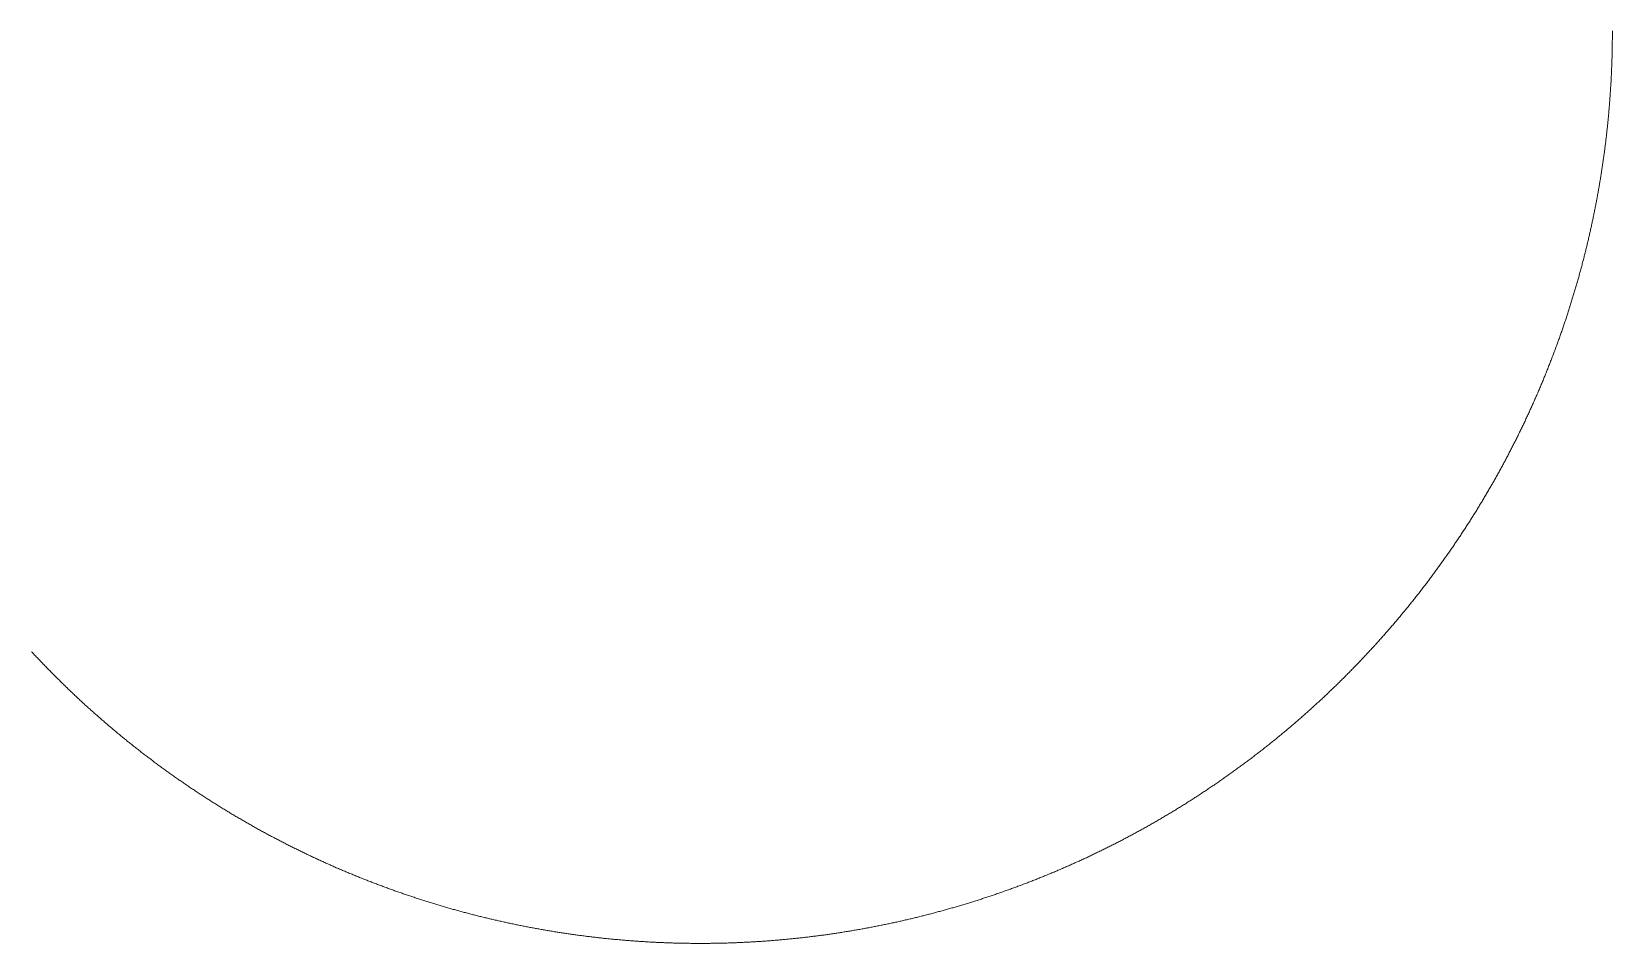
# Model space of a CAD drawing. Header units: millimetres. Extents: x -1000 to 1437, y -200 to 1019.
# Drawn here: x 2.8 to 72.1, y 666.5 to 706.5 of the extents above; entities that cross this region are included whole.
import ezdxf

# ---------------------------------------------------------------- set-up
doc = ezdxf.new("R2010")
doc.units = ezdxf.units.MM
doc.layers.get('0').update_dxf_attribs({"linetype": 'CONTINUOUS', "lineweight": 5, "true_color": 0xffffff})

# ---------------------------------------------------------------- blocks, each defined once
blk = doc.blocks.new('PAD004_CS')
blk.add_lwpolyline([(-652.527, -72.351), (-652.5, -72.351), (-652.45, -72.351), (-652.4, -72.351), (-652.35, -72.351), (-652.3, -72.351), (-652.25, -72.352), (-652.2, -72.352), (-652.15, -72.352), (-652.1, -72.353), (-652.05, -72.353), (-652, -72.354), (-651.95, -72.355), (-651.9, -72.355), (-651.85, -72.356), (-651.8, -72.357), (-651.75, -72.358), (-651.7, -72.359), (-651.65, -72.36), (-651.6, -72.361), (-651.55, -72.362), (-651.5, -72.363), (-651.45, -72.365), (-651.4, -72.366), (-651.35, -72.367), (-651.3, -72.369), (-651.25, -72.37), (-651.2, -72.372), (-651.15, -72.374), (-651.1, -72.375), (-651.05, -72.377), (-651, -72.379), (-650.95, -72.381), (-650.9, -72.383), (-650.85, -72.385), (-650.801, -72.387), (-650.751, -72.389), (-650.701, -72.391), (-650.651, -72.394), (-650.601, -72.396), (-650.551, -72.398), (-650.501, -72.401), (-650.451, -72.403), (-650.401, -72.406), (-650.351, -72.409), (-650.301, -72.411), (-650.251, -72.414), (-650.201, -72.417), (-650.151, -72.42), (-650.101, -72.423), (-650.052, -72.426), (-650.002, -72.429), (-649.952, -72.432), (-649.902, -72.435), (-649.852, -72.439), (-649.802, -72.442), (-649.752, -72.445), (-649.702, -72.449), (-649.652, -72.452), (-649.603, -72.456), (-649.553, -72.46), (-649.503, -72.463), (-649.453, -72.467), (-649.403, -72.471), (-649.353, -72.475), (-649.303, -72.479), (-649.254, -72.483), (-649.204, -72.487), (-649.154, -72.491), (-649.104, -72.495), (-649.054, -72.5), (-649.004, -72.504), (-648.955, -72.508), (-648.905, -72.513), (-648.855, -72.517), (-648.805, -72.522), (-648.755, -72.526), (-648.706, -72.531), (-648.656, -72.536), (-648.606, -72.541), (-648.556, -72.546), (-648.507, -72.551), (-648.457, -72.556), (-648.407, -72.561), (-648.357, -72.566), (-648.308, -72.571), (-648.258, -72.576), (-648.208, -72.582), (-648.159, -72.587), (-648.109, -72.593), (-648.059, -72.598), (-648.009, -72.604), (-647.96, -72.609), (-647.91, -72.615), (-647.86, -72.621), (-647.811, -72.627), (-647.761, -72.633), (-647.712, -72.638), (-647.662, -72.644), (-647.612, -72.651), (-647.563, -72.657), (-647.513, -72.663), (-647.463, -72.669), (-647.414, -72.676), (-647.364, -72.682), (-647.315, -72.688), (-647.265, -72.695), (-647.215, -72.701), (-647.166, -72.708), (-647.116, -72.715), (-647.067, -72.722), (-647.017, -72.728), (-646.968, -72.735), (-646.918, -72.742), (-646.869, -72.749), (-646.819, -72.756), (-646.77, -72.763), (-646.72, -72.771), (-646.671, -72.778), (-646.621, -72.785), (-646.572, -72.793), (-646.522, -72.8), (-646.473, -72.807), (-646.424, -72.815), (-646.374, -72.823), (-646.325, -72.83), (-646.275, -72.838), (-646.226, -72.846), (-646.177, -72.854), (-646.127, -72.862), (-646.078, -72.87), (-646.029, -72.878), (-645.979, -72.886), (-645.93, -72.894), (-645.881, -72.902), (-645.831, -72.911), (-645.782, -72.919), (-645.733, -72.927), (-645.683, -72.936), (-645.634, -72.944), (-645.585, -72.953), (-645.536, -72.962), (-645.486, -72.971), (-645.437, -72.979), (-645.388, -72.988), (-645.339, -72.997), (-645.29, -73.006), (-645.24, -73.015), (-645.191, -73.024), (-645.142, -73.033), (-645.093, -73.043), (-645.044, -73.052), (-644.995, -73.061), (-644.946, -73.071), (-644.897, -73.08), (-644.847, -73.09), (-644.798, -73.099), (-644.749, -73.109), (-644.7, -73.119), (-644.651, -73.128), (-644.602, -73.138), (-644.553, -73.148), (-644.504, -73.158), (-644.455, -73.168), (-644.406, -73.178), (-644.357, -73.188), (-644.308, -73.199), (-644.259, -73.209), (-644.211, -73.219), (-644.162, -73.23), (-644.113, -73.24), (-644.064, -73.251), (-644.015, -73.261), (-643.966, -73.272), (-643.917, -73.282), (-643.868, -73.293), (-643.82, -73.304), (-643.771, -73.315), (-643.722, -73.326), (-643.673, -73.337), (-643.624, -73.348), (-643.576, -73.359), (-643.527, -73.37), (-643.478, -73.381), (-643.43, -73.393), (-643.381, -73.404), (-643.332, -73.416), (-643.284, -73.427), (-643.235, -73.439), (-643.186, -73.45), (-643.138, -73.462), (-643.089, -73.474), (-643.04, -73.485), (-642.992, -73.497), (-642.943, -73.509), (-642.895, -73.521), (-642.846, -73.533), (-642.798, -73.545), (-642.749, -73.557), (-642.701, -73.57), (-642.652, -73.582), (-642.604, -73.594), (-642.555, -73.607), (-642.507, -73.619), (-642.459, -73.632), (-642.41, -73.644), (-642.362, -73.657), (-642.313, -73.67), (-642.265, -73.682), (-642.217, -73.695), (-642.168, -73.708), (-642.12, -73.721), (-642.072, -73.734), (-642.024, -73.747), (-641.975, -73.76), (-641.927, -73.773), (-641.879, -73.787), (-641.831, -73.8), (-641.783, -73.813), (-641.734, -73.827), (-641.686, -73.84), (-641.638, -73.854), (-641.59, -73.867), (-641.542, -73.881), (-641.494, -73.895), (-641.446, -73.909), (-641.398, -73.922), (-641.35, -73.936), (-641.302, -73.95), (-641.254, -73.964), (-641.206, -73.978), (-641.158, -73.993), (-641.11, -74.007), (-641.062, -74.021), (-641.014, -74.035), (-640.966, -74.05), (-640.918, -74.064), (-640.87, -74.079), (-640.823, -74.093), (-640.775, -74.108), (-640.727, -74.123), (-640.679, -74.137), (-640.631, -74.152), (-640.584, -74.167), (-640.536, -74.182), (-640.488, -74.197), (-640.441, -74.212), (-640.393, -74.227), (-640.345, -74.242), (-640.298, -74.257), (-640.25, -74.273), (-640.202, -74.288), (-640.155, -74.304), (-640.107, -74.319), (-640.06, -74.334), (-640.012, -74.35), (-639.965, -74.366), (-639.917, -74.381), (-639.87, -74.397), (-639.822, -74.413), (-639.775, -74.429), (-639.728, -74.445), (-639.68, -74.461), (-639.633, -74.477), (-639.586, -74.493), (-639.538, -74.509), (-639.491, -74.525), (-639.444, -74.542), (-639.396, -74.558), (-639.349, -74.574), (-639.302, -74.591), (-639.255, -74.607), (-639.208, -74.624), (-639.161, -74.641), (-639.113, -74.657), (-639.066, -74.674), (-639.019, -74.691), (-638.972, -74.708), (-638.925, -74.725), (-638.878, -74.742), (-638.831, -74.759), (-638.784, -74.776), (-638.737, -74.793), (-638.69, -74.81), (-638.643, -74.828), (-638.596, -74.845), (-638.55, -74.862), (-638.503, -74.88), (-638.456, -74.897), (-638.409, -74.915), (-638.362, -74.933), (-638.315, -74.95), (-638.269, -74.968), (-638.222, -74.986), (-638.175, -75.004), (-638.129, -75.022), (-638.082, -75.04), (-638.035, -75.058), (-637.989, -75.076), (-637.942, -75.094), (-637.896, -75.112), (-637.849, -75.131), (-637.803, -75.149), (-637.756, -75.167), (-637.71, -75.186), (-637.663, -75.204), (-637.617, -75.223), (-637.57, -75.241), (-637.524, -75.26), (-637.478, -75.279), (-637.431, -75.298), (-637.385, -75.317), (-637.339, -75.335), (-637.292, -75.354), (-637.246, -75.374), (-637.2, -75.393), (-637.154, -75.412), (-637.108, -75.431), (-637.062, -75.45), (-637.015, -75.47), (-636.969, -75.489), (-636.923, -75.508), (-636.877, -75.528), (-636.831, -75.547), (-636.785, -75.567), (-636.739, -75.587), (-636.693, -75.606), (-636.647, -75.626), (-636.601, -75.646), (-636.556, -75.666), (-636.51, -75.686), (-636.464, -75.706), (-636.418, -75.726), (-636.372, -75.746), (-636.327, -75.766), (-636.281, -75.787), (-636.235, -75.807), (-636.19, -75.827), (-636.144, -75.848), (-636.098, -75.868), (-636.053, -75.889), (-636.007, -75.909), (-635.962, -75.93), (-635.916, -75.951), (-635.871, -75.971), (-635.825, -75.992), (-635.78, -76.013), (-635.734, -76.034), (-635.689, -76.055), (-635.644, -76.076), (-635.598, -76.097), (-635.553, -76.118), (-635.508, -76.139), (-635.462, -76.161), (-635.417, -76.182), (-635.372, -76.203), (-635.327, -76.225), (-635.282, -76.246), (-635.237, -76.268), (-635.191, -76.29), (-635.146, -76.311), (-635.101, -76.333), (-635.056, -76.355), (-635.011, -76.377), (-634.966, -76.398), (-634.922, -76.42), (-634.877, -76.442), (-634.832, -76.464), (-634.787, -76.487), (-634.742, -76.509), (-634.697, -76.531), (-634.653, -76.553), (-634.608, -76.576), (-634.563, -76.598), (-634.518, -76.62), (-634.474, -76.643), (-634.429, -76.665), (-634.385, -76.688), (-634.34, -76.711), (-634.295, -76.733), (-634.251, -76.756), (-634.206, -76.779), (-634.162, -76.802), (-634.118, -76.825), (-634.073, -76.848), (-634.029, -76.871), (-633.984, -76.894), (-633.94, -76.917), (-633.896, -76.941), (-633.852, -76.964), (-633.807, -76.987), (-633.763, -77.011), (-633.719, -77.034), (-633.675, -77.058), (-633.631, -77.081), (-633.587, -77.105), (-633.543, -77.128), (-633.499, -77.152), (-633.455, -77.176), (-633.411, -77.2), (-633.367, -77.224), (-633.323, -77.248), (-633.279, -77.272), (-633.235, -77.296), (-633.191, -77.32), (-633.148, -77.344), (-633.104, -77.368), (-633.06, -77.392), (-633.017, -77.417), (-632.973, -77.441), (-632.929, -77.465), (-632.886, -77.49), (-632.842, -77.515), (-632.799, -77.539), (-632.755, -77.564), (-632.712, -77.588), (-632.668, -77.613), (-632.625, -77.638), (-632.581, -77.663), (-632.538, -77.688), (-632.495, -77.713), (-632.451, -77.738), (-632.408, -77.763), (-632.365, -77.788), (-632.322, -77.813), (-632.279, -77.839), (-632.236, -77.864), (-632.192, -77.889), (-632.149, -77.915), (-632.106, -77.94), (-632.063, -77.966), (-632.02, -77.991), (-631.977, -78.017), (-631.935, -78.042), (-631.892, -78.068), (-631.849, -78.094), (-631.806, -78.12), (-631.763, -78.146), (-631.721, -78.172), (-631.678, -78.198), (-631.635, -78.224), (-631.593, -78.25), (-631.55, -78.276), (-631.507, -78.302), (-631.465, -78.328), (-631.422, -78.355), (-631.38, -78.381), (-631.337, -78.408), (-631.295, -78.434), (-631.253, -78.461), (-631.21, -78.487), (-631.168, -78.514), (-631.126, -78.541), (-631.083, -78.567), (-631.041, -78.594), (-630.999, -78.621), (-630.957, -78.648), (-630.915, -78.675), (-630.873, -78.702), (-630.831, -78.729), (-630.789, -78.756), (-630.747, -78.783), (-630.705, -78.81), (-630.663, -78.838), (-630.621, -78.865), (-630.579, -78.892), (-630.537, -78.92), (-630.495, -78.947), (-630.454, -78.975), (-630.412, -79.002), (-630.37, -79.03), (-630.329, -79.058), (-630.287, -79.085), (-630.246, -79.113), (-630.204, -79.141), (-630.163, -79.169), (-630.121, -79.197), (-630.08, -79.225), (-630.038, -79.253), (-629.997, -79.281), (-629.956, -79.309), (-629.914, -79.337), (-629.873, -79.366), (-629.832, -79.394), (-629.791, -79.422), (-629.75, -79.451), (-629.708, -79.479), (-629.667, -79.508), (-629.626, -79.536), (-629.585, -79.565), (-629.544, -79.594), (-629.503, -79.622), (-629.463, -79.651), (-629.422, -79.68), (-629.381, -79.709), (-629.34, -79.738), (-629.299, -79.767), (-629.259, -79.796), (-629.218, -79.825), (-629.177, -79.854), (-629.137, -79.883), (-629.096, -79.912), (-629.056, -79.942), (-629.015, -79.971), (-628.975, -80), (-628.934, -80.03), (-628.894, -80.059), (-628.853, -80.089), (-628.813, -80.118), (-628.773, -80.148), (-628.733, -80.178), (-628.692, -80.207), (-628.652, -80.237), (-628.612, -80.267), (-628.572, -80.297), (-628.532, -80.327), (-628.492, -80.357), (-628.452, -80.387), (-628.412, -80.417), (-628.372, -80.447), (-628.332, -80.477), (-628.293, -80.507), (-628.253, -80.538), (-628.213, -80.568), (-628.173, -80.598), (-628.134, -80.629), (-628.094, -80.659), (-628.054, -80.69), (-628.015, -80.721), (-627.975, -80.751), (-627.936, -80.782), (-627.896, -80.813), (-627.857, -80.843), (-627.818, -80.874), (-627.778, -80.905), (-627.739, -80.936), (-627.7, -80.967), (-627.661, -80.998), (-627.621, -81.029), (-627.582, -81.06), (-627.543, -81.091), (-627.504, -81.123), (-627.465, -81.154), (-627.426, -81.185), (-627.387, -81.217), (-627.348, -81.248), (-627.309, -81.279), (-627.271, -81.311), (-627.232, -81.342), (-627.193, -81.374), (-627.154, -81.406), (-627.116, -81.437), (-627.077, -81.469), (-627.039, -81.501), (-627, -81.533), (-626.961, -81.565), (-626.923, -81.597), (-626.885, -81.629), (-626.846, -81.661), (-626.808, -81.693), (-626.77, -81.725), (-626.731, -81.757), (-626.693, -81.789), (-626.655, -81.822), (-626.617, -81.854), (-626.579, -81.886), (-626.541, -81.919), (-626.503, -81.951), (-626.465, -81.984), (-626.427, -82.016), (-626.389, -82.049), (-626.351, -82.082), (-626.313, -82.114), (-626.275, -82.147), (-626.238, -82.18), (-626.2, -82.213), (-626.162, -82.246), (-626.125, -82.279), (-626.087, -82.312), (-626.05, -82.345), (-626.012, -82.378), (-625.975, -82.411), (-625.937, -82.444), (-625.9, -82.477), (-625.862, -82.511), (-625.825, -82.544), (-625.788, -82.577), (-625.751, -82.611), (-625.714, -82.644), (-625.677, -82.678), (-625.639, -82.711), (-625.602, -82.745), (-625.565, -82.778), (-625.528, -82.812), (-625.492, -82.846), (-625.455, -82.88), (-625.418, -82.913), (-625.381, -82.947), (-625.344, -82.981), (-625.308, -83.015), (-625.271, -83.049), (-625.234, -83.083), (-625.198, -83.117), (-625.161, -83.152), (-625.125, -83.186), (-625.088, -83.22), (-625.052, -83.254), (-625.016, -83.289), (-624.979, -83.323), (-624.943, -83.357), (-624.907, -83.392), (-624.871, -83.426), (-624.835, -83.461), (-624.799, -83.496), (-624.762, -83.53), (-624.726, -83.565), (-624.691, -83.6), (-624.655, -83.634), (-624.619, -83.669), (-624.583, -83.704), (-624.547, -83.739), (-624.511, -83.774), (-624.476, -83.809), (-624.44, -83.844), (-624.404, -83.879), (-624.369, -83.914), (-624.333, -83.949), (-624.298, -83.985), (-624.262, -84.02), (-624.227, -84.055), (-624.192, -84.091), (-624.156, -84.126), (-624.121, -84.162), (-624.086, -84.197), (-624.051, -84.233), (-624.016, -84.268), (-623.98, -84.304), (-623.945, -84.339), (-623.91, -84.375), (-623.876, -84.411), (-623.841, -84.447), (-623.806, -84.483), (-623.771, -84.518), (-623.736, -84.554), (-623.701, -84.59), (-623.667, -84.626), (-623.632, -84.662), (-623.598, -84.699), (-623.563, -84.735), (-623.529, -84.771), (-623.494, -84.807), (-623.46, -84.843), (-623.425, -84.88), (-623.391, -84.916), (-623.357, -84.952), (-623.322, -84.989), (-623.288, -85.025), (-623.254, -85.062), (-623.22, -85.099), (-623.186, -85.135), (-623.152, -85.172), (-623.118, -85.209), (-623.084, -85.245), (-623.05, -85.282), (-623.017, -85.319), (-622.983, -85.356), (-622.949, -85.393), (-622.915, -85.43), (-622.882, -85.467), (-622.848, -85.504), (-622.815, -85.541), (-622.781, -85.578), (-622.748, -85.615), (-622.714, -85.652), (-622.681, -85.69), (-622.648, -85.727), (-622.614, -85.764), (-622.581, -85.802), (-622.548, -85.839), (-622.515, -85.876), (-622.482, -85.914), (-622.449, -85.952), (-622.416, -85.989), (-622.383, -86.027), (-622.35, -86.064), (-622.317, -86.102), (-622.284, -86.14), (-622.252, -86.178), (-622.219, -86.215), (-622.186, -86.253), (-622.154, -86.291), (-622.121, -86.329), (-622.089, -86.367), (-622.056, -86.405), (-622.024, -86.443), (-621.991, -86.481), (-621.959, -86.52), (-621.927, -86.558), (-621.895, -86.596), (-621.862, -86.634), (-621.83, -86.673), (-621.798, -86.711), (-621.766, -86.749), (-621.734, -86.788), (-621.702, -86.826), (-621.67, -86.865), (-621.639, -86.903), (-621.607, -86.942), (-621.575, -86.981), (-621.543, -87.019), (-621.512, -87.058), (-621.48, -87.097), (-621.449, -87.136), (-621.417, -87.174), (-621.386, -87.213), (-621.354, -87.252), (-621.323, -87.291), (-621.292, -87.33), (-621.26, -87.369), (-621.229, -87.408), (-621.198, -87.447), (-621.167, -87.486), (-621.136, -87.526), (-621.105, -87.565), (-621.074, -87.604), (-621.043, -87.643), (-621.012, -87.683), (-620.981, -87.722), (-620.951, -87.762), (-620.92, -87.801), (-620.889, -87.84), (-620.859, -87.88), (-620.828, -87.92), (-620.797, -87.959), (-620.767, -87.999), (-620.737, -88.039), (-620.706, -88.078), (-620.676, -88.118), (-620.646, -88.158), (-620.615, -88.198), (-620.585, -88.238), (-620.555, -88.277), (-620.525, -88.317), (-620.495, -88.357), (-620.465, -88.397), (-620.435, -88.437), (-620.405, -88.478), (-620.376, -88.518), (-620.346, -88.558), (-620.316, -88.598), (-620.286, -88.638), (-620.257, -88.679), (-620.227, -88.719), (-620.198, -88.759), (-620.168, -88.8), (-620.139, -88.84), (-620.109, -88.881), (-620.08, -88.921), (-620.051, -88.962), (-620.022, -89.002), (-619.992, -89.043), (-619.963, -89.084), (-619.934, -89.124), (-619.905, -89.165), (-619.876, -89.206), (-619.847, -89.246), (-619.819, -89.287), (-619.79, -89.328), (-619.761, -89.369), (-619.732, -89.41), (-619.704, -89.451), (-619.675, -89.492), (-619.647, -89.533), (-619.618, -89.574), (-619.59, -89.615), (-619.561, -89.656), (-619.533, -89.698), (-619.505, -89.739), (-619.476, -89.78), (-619.448, -89.821), (-619.42, -89.863), (-619.392, -89.904), (-619.364, -89.946), (-619.336, -89.987), (-619.308, -90.028), (-619.28, -90.07), (-619.252, -90.111), (-619.225, -90.153), (-619.197, -90.195), (-619.169, -90.236), (-619.142, -90.278), (-619.114, -90.32), (-619.086, -90.361), (-619.059, -90.403), (-619.032, -90.445), (-619.004, -90.487), (-618.977, -90.529), (-618.95, -90.571), (-618.922, -90.613), (-618.895, -90.655), (-618.868, -90.697), (-618.841, -90.739), (-618.814, -90.781), (-618.787, -90.823), (-618.76, -90.865), (-618.734, -90.907), (-618.707, -90.95), (-618.68, -90.992), (-618.653, -91.034), (-618.627, -91.076), (-618.6, -91.119), (-618.574, -91.161), (-618.547, -91.204), (-618.521, -91.246), (-618.494, -91.289), (-618.468, -91.331), (-618.442, -91.374), (-618.416, -91.416), (-618.39, -91.459), (-618.363, -91.501), (-618.337, -91.544), (-618.311, -91.587), (-618.286, -91.63), (-618.26, -91.672), (-618.234, -91.715), (-618.208, -91.758), (-618.182, -91.801), (-618.157, -91.844), (-618.131, -91.887), (-618.106, -91.93), (-618.08, -91.973), (-618.055, -92.016), (-618.029, -92.059), (-618.004, -92.102), (-617.979, -92.145), (-617.953, -92.188), (-617.928, -92.232), (-617.903, -92.275), (-617.878, -92.318), (-617.853, -92.361), (-617.828, -92.405), (-617.803, -92.448), (-617.778, -92.491), (-617.753, -92.535), (-617.729, -92.578), (-617.704, -92.622), (-617.679, -92.665), (-617.655, -92.709), (-617.63, -92.752), (-617.606, -92.796), (-617.581, -92.84), (-617.557, -92.883), (-617.533, -92.927), (-617.508, -92.971), (-617.484, -93.014), (-617.46, -93.058), (-617.436, -93.102), (-617.412, -93.146), (-617.388, -93.19), (-617.364, -93.234), (-617.34, -93.278), (-617.316, -93.322), (-617.293, -93.366), (-617.269, -93.41), (-617.245, -93.454), (-617.222, -93.498), (-617.198, -93.542), (-617.175, -93.586), (-617.151, -93.63), (-617.128, -93.674), (-617.105, -93.719), (-617.081, -93.763), (-617.058, -93.807), (-617.035, -93.851), (-617.012, -93.896), (-616.989, -93.94), (-616.966, -93.985), (-616.943, -94.029), (-616.92, -94.073), (-616.897, -94.118), (-616.874, -94.162), (-616.852, -94.207), (-616.829, -94.252), (-616.806, -94.296), (-616.784, -94.341), (-616.761, -94.385), (-616.739, -94.43), (-616.717, -94.475), (-616.694, -94.52), (-616.672, -94.564), (-616.65, -94.609), (-616.628, -94.654), (-616.606, -94.699), (-616.584, -94.744), (-616.562, -94.789), (-616.54, -94.834), (-616.518, -94.879), (-616.496, -94.924), (-616.474, -94.969), (-616.453, -95.014), (-616.431, -95.059), (-616.409, -95.104), (-616.388, -95.149), (-616.366, -95.194), (-616.345, -95.239), (-616.324, -95.284), (-616.302, -95.33), (-616.281, -95.375), (-616.26, -95.42), (-616.239, -95.466), (-616.218, -95.511), (-616.197, -95.556), (-616.176, -95.602), (-616.155, -95.647), (-616.134, -95.692), (-616.113, -95.738), (-616.092, -95.783), (-616.072, -95.829), (-616.051, -95.875), (-616.03, -95.92), (-616.01, -95.966), (-615.989, -96.011), (-615.969, -96.057), (-615.949, -96.103), (-615.928, -96.148), (-615.908, -96.194), (-615.888, -96.24), (-615.868, -96.286), (-615.848, -96.331), (-615.828, -96.377), (-615.808, -96.423), (-615.788, -96.469), (-615.768, -96.515), (-615.748, -96.561), (-615.729, -96.607), (-615.709, -96.653), (-615.69, -96.699), (-615.67, -96.745), (-615.65, -96.791), (-615.631, -96.837), (-615.612, -96.883), (-615.592, -96.929), (-615.573, -96.975), (-615.554, -97.021), (-615.535, -97.068), (-615.516, -97.114), (-615.497, -97.16), (-615.478, -97.206), (-615.459, -97.253), (-615.44, -97.299), (-615.421, -97.345), (-615.403, -97.392), (-615.384, -97.438), (-615.365, -97.484), (-615.347, -97.531), (-615.328, -97.577), (-615.31, -97.624), (-615.291, -97.67), (-615.273, -97.717), (-615.255, -97.763), (-615.237, -97.81), (-615.218, -97.857), (-615.2, -97.903), (-615.182, -97.95), (-615.164, -97.996), (-615.146, -98.043), (-615.129, -98.09), (-615.111, -98.137), (-615.093, -98.183), (-615.075, -98.23), (-615.058, -98.277), (-615.04, -98.324), (-615.023, -98.37), (-615.005, -98.417), (-614.988, -98.464), (-614.971, -98.511), (-614.953, -98.558), (-614.936, -98.605), (-614.919, -98.652), (-614.902, -98.699), (-614.885, -98.746), (-614.868, -98.793), (-614.851, -98.84), (-614.834, -98.887), (-614.817, -98.934), (-614.8, -98.981), (-614.784, -99.028), (-614.767, -99.076), (-614.751, -99.123), (-614.734, -99.17), (-614.718, -99.217), (-614.701, -99.264), (-614.685, -99.312), (-614.669, -99.359), (-614.652, -99.406), (-614.636, -99.454), (-614.62, -99.501), (-614.604, -99.548), (-614.588, -99.596), (-614.572, -99.643), (-614.556, -99.69), (-614.541, -99.738), (-614.525, -99.785), (-614.509, -99.833), (-614.494, -99.88), (-614.478, -99.928), (-614.463, -99.975), (-614.447, -100.023), (-614.432, -100.071), (-614.416, -100.118), (-614.401, -100.166), (-614.386, -100.213), (-614.371, -100.261), (-614.356, -100.309), (-614.341, -100.356), (-614.326, -100.404), (-614.311, -100.452), (-614.296, -100.5), (-614.281, -100.547), (-614.266, -100.595), (-614.252, -100.643), (-614.237, -100.691), (-614.223, -100.739), (-614.208, -100.786), (-614.194, -100.834), (-614.179, -100.882), (-614.165, -100.93), (-614.151, -100.978), (-614.137, -101.026), (-614.123, -101.074), (-614.108, -101.122), (-614.094, -101.17), (-614.08, -101.218), (-614.067, -101.266), (-614.053, -101.314), (-614.039, -101.362), (-614.025, -101.41), (-614.012, -101.458), (-613.998, -101.506), (-613.985, -101.555), (-613.971, -101.603), (-613.958, -101.651), (-613.944, -101.699), (-613.931, -101.747), (-613.918, -101.795), (-613.905, -101.844), (-613.892, -101.892), (-613.879, -101.94), (-613.866, -101.989), (-613.853, -102.037), (-613.84, -102.085), (-613.827, -102.133), (-613.814, -102.182), (-613.802, -102.23), (-613.789, -102.279), (-613.776, -102.327), (-613.764, -102.375), (-613.751, -102.424), (-613.739, -102.472), (-613.727, -102.521), (-613.714, -102.569), (-613.702, -102.618), (-613.69, -102.666), (-613.678, -102.715), (-613.666, -102.763), (-613.654, -102.812), (-613.642, -102.86), (-613.63, -102.909), (-613.619, -102.958), (-613.607, -103.006), (-613.595, -103.055), (-613.584, -103.103), (-613.572, -103.152), (-613.561, -103.201), (-613.549, -103.249), (-613.538, -103.298), (-613.527, -103.347), (-613.515, -103.396), (-613.504, -103.444), (-613.493, -103.493), (-613.482, -103.542), (-613.471, -103.591), (-613.46, -103.639), (-613.449, -103.688), (-613.438, -103.737), (-613.428, -103.786), (-613.417, -103.835), (-613.406, -103.884), (-613.396, -103.932), (-613.385, -103.981), (-613.375, -104.03), (-613.365, -104.079), (-613.354, -104.128), (-613.344, -104.177), (-613.334, -104.226), (-613.324, -104.275), (-613.314, -104.324), (-613.304, -104.373), (-613.294, -104.422), (-613.284, -104.471), (-613.274, -104.52), (-613.264, -104.569), (-613.255, -104.618), (-613.245, -104.667), (-613.235, -104.716), (-613.226, -104.765), (-613.216, -104.814), (-613.207, -104.863), (-613.198, -104.913), (-613.188, -104.962), (-613.179, -105.011), (-613.17, -105.06), (-613.161, -105.109), (-613.152, -105.158), (-613.143, -105.207), (-613.134, -105.257), (-613.125, -105.306), (-613.116, -105.355), (-613.108, -105.404), (-613.099, -105.454), (-613.091, -105.503), (-613.082, -105.552), (-613.074, -105.601), (-613.065, -105.651), (-613.057, -105.7), (-613.049, -105.749), (-613.04, -105.799), (-613.032, -105.848), (-613.024, -105.897), (-613.016, -105.947), (-613.008, -105.996), (-613, -106.045), (-612.992, -106.095), (-612.984, -106.144), (-612.977, -106.194), (-612.969, -106.243), (-612.961, -106.292), (-612.954, -106.342), (-612.946, -106.391), (-612.939, -106.441), (-612.932, -106.49), (-612.924, -106.54), (-612.917, -106.589), (-612.91, -106.639), (-612.903, -106.688), (-612.896, -106.738), (-612.889, -106.787), (-612.882, -106.837), (-612.875, -106.886), (-612.868, -106.936), (-612.862, -106.985), (-612.855, -107.035), (-612.848, -107.084), (-612.842, -107.134), (-612.835, -107.183), (-612.829, -107.233), (-612.822, -107.283), (-612.816, -107.332), (-612.81, -107.382), (-612.804, -107.431), (-612.798, -107.481), (-612.791, -107.531), (-612.785, -107.58), (-612.78, -107.63), (-612.774, -107.68), (-612.768, -107.729), (-612.762, -107.779), (-612.756, -107.829), (-612.751, -107.878), (-612.745, -107.928), (-612.74, -107.978), (-612.734, -108.027), (-612.729, -108.077), (-612.724, -108.127), (-612.718, -108.177), (-612.713, -108.226), (-612.708, -108.276), (-612.703, -108.326), (-612.698, -108.376), (-612.693, -108.425), (-612.688, -108.475), (-612.683, -108.525), (-612.679, -108.575), (-612.674, -108.624), (-612.669, -108.674), (-612.665, -108.724), (-612.66, -108.774), (-612.656, -108.824), (-612.651, -108.873), (-612.647, -108.923), (-612.643, -108.973), (-612.639, -109.023), (-612.635, -109.073), (-612.63, -109.122), (-612.626, -109.172), (-612.623, -109.222), (-612.619, -109.272), (-612.615, -109.322), (-612.611, -109.372), (-612.607, -109.422), (-612.604, -109.471), (-612.6, -109.521), (-612.597, -109.571), (-612.593, -109.621), (-612.59, -109.671), (-612.587, -109.721), (-612.583, -109.771), (-612.58, -109.821), (-612.577, -109.871), (-612.574, -109.92), (-612.571, -109.97), (-612.568, -110.02), (-612.565, -110.07), (-612.562, -110.12), (-612.559, -110.17), (-612.557, -110.22), (-612.554, -110.27), (-612.552, -110.32), (-612.549, -110.37), (-612.547, -110.42), (-612.544, -110.47), (-612.542, -110.52), (-612.54, -110.57), (-612.537, -110.62), (-612.535, -110.669), (-612.533, -110.719), (-612.531, -110.769), (-612.529, -110.819), (-612.527, -110.869), (-612.526, -110.919), (-612.524, -110.969), (-612.522, -111.019), (-612.521, -111.069), (-612.519, -111.119), (-612.517, -111.169), (-612.516, -111.219), (-612.515, -111.269), (-612.513, -111.319), (-612.512, -111.369), (-612.511, -111.419), (-612.51, -111.469), (-612.509, -111.519), (-612.508, -111.569), (-612.507, -111.619), (-612.506, -111.669), (-612.505, -111.719), (-612.504, -111.769), (-612.504, -111.819), (-612.503, -111.869), (-612.502, -111.919), (-612.502, -111.969), (-612.501, -112.019), (-612.501, -112.069), (-612.501, -112.119), (-612.5, -112.169), (-612.5, -112.219), (-612.5, -112.269), (-612.5, -112.319), (-612.5, -112.369), (-612.5, -112.419), (-612.5, -112.469), (-612.5, -112.519), (-612.501, -112.569), (-612.501, -112.619), (-612.501, -112.669), (-612.502, -112.719), (-612.502, -112.769), (-612.503, -112.819), (-612.503, -112.869), (-612.504, -112.919), (-612.505, -112.969), (-612.506, -113.019), (-612.506, -113.069), (-612.507, -113.119), (-612.508, -113.169), (-612.509, -113.219), (-612.511, -113.269), (-612.512, -113.319), (-612.513, -113.369), (-612.514, -113.419), (-612.516, -113.469), (-612.517, -113.519), (-612.519, -113.569), (-612.52, -113.619), (-612.522, -113.669), (-612.523, -113.719), (-612.525, -113.769), (-612.527, -113.819), (-612.529, -113.869), (-612.531, -113.919), (-612.533, -113.969), (-612.535, -114.018), (-612.537, -114.068), (-612.539, -114.118), (-612.541, -114.168), (-612.544, -114.218), (-612.546, -114.268), (-612.548, -114.318), (-612.551, -114.368), (-612.553, -114.418), (-612.556, -114.468), (-612.559, -114.518), (-612.561, -114.568), (-612.564, -114.618), (-612.567, -114.668), (-612.57, -114.718), (-612.573, -114.768), (-612.576, -114.817), (-612.579, -114.867), (-612.582, -114.917), (-612.586, -114.967), (-612.589, -115.017), (-612.592, -115.067), (-612.596, -115.117), (-612.599, -115.167), (-612.603, -115.217), (-612.606, -115.266), (-612.61, -115.316), (-612.614, -115.366), (-612.618, -115.416), (-612.621, -115.466), (-612.625, -115.516), (-612.629, -115.566), (-612.633, -115.615), (-612.638, -115.665), (-612.642, -115.715), (-612.646, -115.765), (-612.65, -115.815), (-612.655, -115.864), (-612.659, -115.914), (-612.664, -115.964), (-612.668, -116.014), (-612.673, -116.064), (-612.677, -116.113), (-612.682, -116.163), (-612.687, -116.213), (-612.692, -116.263), (-612.697, -116.312), (-612.702, -116.362), (-612.707, -116.412), (-612.712, -116.462), (-612.717, -116.511), (-612.722, -116.561), (-612.727, -116.611), (-612.733, -116.661), (-612.738, -116.71), (-612.744, -116.76), (-612.749, -116.81), (-612.755, -116.859), (-612.761, -116.909), (-612.766, -116.959), (-612.772, -117.008), (-612.778, -117.058), (-612.784, -117.108), (-612.79, -117.157), (-612.796, -117.207), (-612.802, -117.257), (-612.808, -117.306), (-612.814, -117.356), (-612.821, -117.405), (-612.827, -117.455), (-612.833, -117.505), (-612.84, -117.554), (-612.846, -117.604), (-612.853, -117.653), (-612.86, -117.703), (-612.866, -117.752), (-612.873, -117.802), (-612.88, -117.851), (-612.887, -117.901), (-612.894, -117.951), (-612.901, -118), (-612.908, -118.05), (-612.915, -118.099), (-612.922, -118.148), (-612.93, -118.198), (-612.937, -118.247), (-612.944, -118.297), (-612.952, -118.346), (-612.959, -118.396), (-612.967, -118.445), (-612.975, -118.495), (-612.982, -118.544), (-612.99, -118.593), (-612.998, -118.643), (-613.006, -118.692), (-613.014, -118.741), (-613.022, -118.791), (-613.03, -118.84), (-613.038, -118.889), (-613.046, -118.939), (-613.055, -118.988), (-613.063, -119.037), (-613.071, -119.087), (-613.08, -119.136), (-613.088, -119.185), (-613.097, -119.235), (-613.105, -119.284), (-613.114, -119.333), (-613.123, -119.382), (-613.132, -119.431), (-613.141, -119.481), (-613.15, -119.53), (-613.159, -119.579), (-613.168, -119.628), (-613.177, -119.677), (-613.186, -119.727), (-613.195, -119.776), (-613.204, -119.825), (-613.214, -119.874), (-613.223, -119.923), (-613.233, -119.972), (-613.242, -120.021), (-613.252, -120.07), (-613.262, -120.119), (-613.271, -120.168), (-613.281, -120.217), (-613.291, -120.266), (-613.301, -120.315), (-613.311, -120.364), (-613.321, -120.413), (-613.331, -120.462), (-613.341, -120.511), (-613.351, -120.56), (-613.362, -120.609), (-613.372, -120.658), (-613.383, -120.707), (-613.393, -120.756), (-613.404, -120.805), (-613.414, -120.854), (-613.425, -120.902), (-613.436, -120.951), (-613.446, -121), (-613.457, -121.049), (-613.468, -121.098), (-613.479, -121.147), (-613.49, -121.195), (-613.501, -121.244), (-613.512, -121.293), (-613.523, -121.341), (-613.535, -121.39), (-613.546, -121.439), (-613.557, -121.488), (-613.569, -121.536), (-613.58, -121.585), (-613.592, -121.634), (-613.604, -121.682), (-613.615, -121.731), (-613.627, -121.779), (-613.639, -121.828), (-613.651, -121.877), (-613.663, -121.925), (-613.675, -121.974), (-613.687, -122.022), (-613.699, -122.071), (-613.711, -122.119), (-613.723, -122.168), (-613.736, -122.216), (-613.748, -122.265), (-613.76, -122.313), (-613.773, -122.361), (-613.785, -122.41), (-613.798, -122.458), (-613.811, -122.507), (-613.823, -122.555), (-613.836, -122.603), (-613.849, -122.652), (-613.862, -122.7), (-613.875, -122.748), (-613.888, -122.796), (-613.901, -122.845), (-613.914, -122.893), (-613.927, -122.941), (-613.941, -122.989), (-613.954, -123.038), (-613.967, -123.086), (-613.981, -123.134), (-613.994, -123.182), (-614.008, -123.23), (-614.022, -123.278), (-614.035, -123.326), (-614.049, -123.374), (-614.063, -123.422), (-614.077, -123.471), (-614.091, -123.519), (-614.105, -123.567), (-614.119, -123.615), (-614.133, -123.663), (-614.147, -123.71), (-614.161, -123.758), (-614.175, -123.806), (-614.19, -123.854), (-614.204, -123.902), (-614.219, -123.95), (-614.233, -123.998), (-614.248, -124.046), (-614.262, -124.093), (-614.277, -124.141), (-614.292, -124.189), (-614.307, -124.237), (-614.322, -124.284), (-614.337, -124.332), (-614.352, -124.38), (-614.367, -124.428), (-614.382, -124.475), (-614.397, -124.523), (-614.412, -124.57), (-614.428, -124.618), (-614.443, -124.666), (-614.458, -124.713), (-614.474, -124.761), (-614.489, -124.808), (-614.505, -124.856), (-614.521, -124.903), (-614.536, -124.951), (-614.552, -124.998), (-614.568, -125.046), (-614.584, -125.093), (-614.6, -125.14), (-614.616, -125.188), (-614.632, -125.235), (-614.648, -125.282), (-614.664, -125.33), (-614.68, -125.377), (-614.697, -125.424), (-614.713, -125.472), (-614.73, -125.519), (-614.746, -125.566), (-614.763, -125.613), (-614.779, -125.66), (-614.796, -125.707), (-614.813, -125.755), (-614.829, -125.802), (-614.846, -125.849), (-614.863, -125.896), (-614.88, -125.943), (-614.897, -125.99), (-614.914, -126.037), (-614.931, -126.084), (-614.949, -126.131), (-614.966, -126.178), (-614.983, -126.225), (-615, -126.271), (-615.018, -126.318), (-615.035, -126.365), (-615.053, -126.412), (-615.071, -126.459), (-615.088, -126.506), (-615.106, -126.552), (-615.124, -126.599), (-615.142, -126.646), (-615.159, -126.692), (-615.177, -126.739), (-615.195, -126.786), (-615.213, -126.832), (-615.232, -126.879), (-615.25, -126.926), (-615.268, -126.972), (-615.286, -127.019), (-615.305, -127.065), (-615.323, -127.112), (-615.342, -127.158), (-615.36, -127.204), (-615.379, -127.251), (-615.397, -127.297), (-615.416, -127.344), (-615.435, -127.39), (-615.454, -127.436), (-615.473, -127.483), (-615.492, -127.529), (-615.511, -127.575), (-615.53, -127.621), (-615.549, -127.668), (-615.568, -127.714), (-615.587, -127.76), (-615.606, -127.806), (-615.626, -127.852), (-615.645, -127.898), (-615.665, -127.944), (-615.684, -127.99), (-615.704, -128.036), (-615.723, -128.082), (-615.743, -128.128), (-615.763, -128.174), (-615.783, -128.22), (-615.802, -128.266), (-615.822, -128.312), (-615.842, -128.358), (-615.862, -128.403), (-615.883, -128.449), (-615.903, -128.495), (-615.923, -128.541), (-615.943, -128.586), (-615.963, -128.632), (-615.984, -128.678), (-616.004, -128.723), (-616.025, -128.769), (-616.045, -128.815), (-616.066, -128.86), (-616.087, -128.906), (-616.107, -128.951), (-616.128, -128.997), (-616.149, -129.042), (-616.17, -129.088), (-616.191, -129.133), (-616.212, -129.178), (-616.233, -129.224), (-616.254, -129.269), (-616.275, -129.314), (-616.296, -129.36), (-616.318, -129.405), (-616.339, -129.45), (-616.36, -129.495), (-616.382, -129.54), (-616.403, -129.586), (-616.425, -129.631), (-616.447, -129.676), (-616.468, -129.721), (-616.49, -129.766), (-616.512, -129.811), (-616.534, -129.856), (-616.556, -129.901), (-616.578, -129.946), (-616.6, -129.991), (-616.622, -130.035), (-616.644, -130.08), (-616.666, -130.125), (-616.688, -130.17), (-616.711, -130.215), (-616.733, -130.259), (-616.755, -130.304), (-616.778, -130.349), (-616.8, -130.393), (-616.823, -130.438), (-616.845, -130.482), (-616.868, -130.527), (-616.891, -130.572), (-616.914, -130.616), (-616.937, -130.661), (-616.96, -130.705), (-616.982, -130.749), (-617.006, -130.794), (-617.029, -130.838), (-617.052, -130.882), (-617.075, -130.927), (-617.098, -130.971), (-617.121, -131.015), (-617.145, -131.059), (-617.168, -131.104), (-617.192, -131.148), (-617.215, -131.192), (-617.239, -131.236), (-617.262, -131.28), (-617.286, -131.324), (-617.31, -131.368), (-617.334, -131.412), (-617.358, -131.456), (-617.381, -131.5), (-617.405, -131.544), (-617.429, -131.588), (-617.453, -131.631), (-617.478, -131.675), (-617.502, -131.719), (-617.526, -131.763), (-617.55, -131.806), (-617.575, -131.85), (-617.599, -131.894), (-617.624, -131.937), (-617.648, -131.981), (-617.673, -132.024), (-617.697, -132.068), (-617.722, -132.112), (-617.747, -132.155), (-617.771, -132.198), (-617.796, -132.242), (-617.821, -132.285), (-617.846, -132.328), (-617.871, -132.372), (-617.896, -132.415), (-617.921, -132.458), (-617.946, -132.501), (-617.972, -132.545), (-617.997, -132.588), (-618.022, -132.631), (-618.048, -132.674), (-618.073, -132.717), (-618.099, -132.76), (-618.124, -132.803), (-618.15, -132.846), (-618.175, -132.889), (-618.201, -132.932), (-618.227, -132.975), (-618.253, -133.018), (-618.278, -133.06), (-618.304, -133.103), (-618.33, -133.146), (-618.356, -133.188), (-618.382, -133.231), (-618.409, -133.274), (-618.435, -133.316), (-618.461, -133.359), (-618.487, -133.401), (-618.514, -133.444), (-618.54, -133.486), (-618.566, -133.529), (-618.593, -133.571), (-618.619, -133.614), (-618.646, -133.656), (-618.673, -133.698), (-618.699, -133.741), (-618.726, -133.783), (-618.753, -133.825), (-618.78, -133.867), (-618.807, -133.909), (-618.834, -133.951), (-618.861, -133.993), (-618.888, -134.035), (-618.915, -134.077), (-618.942, -134.119), (-618.969, -134.161), (-618.997, -134.203), (-619.024, -134.245), (-619.051, -134.287), (-619.079, -134.329), (-619.106, -134.371), (-619.134, -134.412), (-619.162, -134.454), (-619.189, -134.496), (-619.217, -134.537), (-619.245, -134.579), (-619.272, -134.62), (-619.3, -134.662), (-619.328, -134.703), (-619.356, -134.745), (-619.384, -134.786), (-619.412, -134.828), (-619.44, -134.869), (-619.469, -134.91), (-619.497, -134.952), (-619.525, -134.993), (-619.553, -135.034), (-619.582, -135.075), (-619.61, -135.116), (-619.639, -135.157), (-619.667, -135.198), (-619.696, -135.239), (-619.724, -135.28), (-619.753, -135.321), (-619.782, -135.362), (-619.811, -135.403), (-619.84, -135.444), (-619.868, -135.485), (-619.897, -135.526), (-619.926, -135.566), (-619.955, -135.607), (-619.985, -135.648), (-620.014, -135.688), (-620.043, -135.729), (-620.072, -135.769), (-620.101, -135.81), (-620.131, -135.85), (-620.16, -135.891), (-620.19, -135.931), (-620.219, -135.972), (-620.249, -136.012), (-620.278, -136.052), (-620.308, -136.093), (-620.338, -136.133), (-620.367, -136.173), (-620.397, -136.213), (-620.427, -136.253), (-620.457, -136.293), (-620.487, -136.333), (-620.517, -136.373), (-620.547, -136.413), (-620.577, -136.453), (-620.607, -136.493), (-620.637, -136.533), (-620.668, -136.573), (-620.698, -136.612), (-620.728, -136.652), (-620.759, -136.692), (-620.789, -136.732), (-620.82, -136.771), (-620.85, -136.811), (-620.881, -136.85), (-620.911, -136.89), (-620.942, -136.929), (-620.973, -136.969), (-621.004, -137.008), (-621.035, -137.047), (-621.065, -137.087), (-621.096, -137.126), (-621.127, -137.165), (-621.158, -137.204), (-621.189, -137.244), (-621.221, -137.283), (-621.252, -137.322), (-621.283, -137.361), (-621.314, -137.4), (-621.346, -137.439), (-621.377, -137.478), (-621.409, -137.517), (-621.44, -137.556), (-621.472, -137.594), (-621.503, -137.633), (-621.535, -137.672), (-621.566, -137.71), (-621.598, -137.749), (-621.63, -137.788), (-621.662, -137.826), (-621.694, -137.865), (-621.725, -137.903), (-621.757, -137.942), (-621.789, -137.98), (-621.822, -138.019), (-621.854, -138.057), (-621.886, -138.095), (-621.918, -138.133), (-621.95, -138.172), (-621.983, -138.21), (-622.015, -138.248), (-622.047, -138.286), (-622.08, -138.324), (-622.112, -138.362), (-622.145, -138.4), (-622.177, -138.438), (-622.21, -138.476), (-622.243, -138.514), (-622.275, -138.551), (-622.308, -138.589), (-622.341, -138.627), (-622.374, -138.665), (-622.407, -138.702), (-622.44, -138.74), (-622.473, -138.777), (-622.506, -138.815), (-622.539, -138.852), (-622.572, -138.89), (-622.605, -138.927), (-622.639, -138.965), (-622.672, -139.002), (-622.705, -139.039), (-622.739, -139.076), (-622.772, -139.114), (-622.805, -139.151), (-622.839, -139.188), (-622.873, -139.225), (-622.906, -139.262), (-622.94, -139.299), (-622.973, -139.336), (-623.007, -139.373), (-623.041, -139.409), (-623.075, -139.446), (-623.109, -139.483), (-623.143, -139.52), (-623.177, -139.556), (-623.211, -139.593), (-623.245, -139.63), (-623.279, -139.666), (-623.313, -139.703), (-623.347, -139.739), (-623.382, -139.776), (-623.416, -139.812), (-623.45, -139.848), (-623.485, -139.885), (-623.519, -139.921), (-623.554, -139.957), (-623.588, -139.993), (-623.623, -140.029), (-623.657, -140.065), (-623.692, -140.101), (-623.727, -140.137), (-623.761, -140.173), (-623.796, -140.209), (-623.831, -140.245), (-623.866, -140.281), (-623.901, -140.317), (-623.936, -140.352), (-623.971, -140.388), (-624.006, -140.424), (-624.041, -140.459), (-624.076, -140.495), (-624.111, -140.53), (-624.147, -140.566), (-624.182, -140.601), (-624.217, -140.637), (-624.253, -140.672), (-624.288, -140.707), (-624.324, -140.743), (-624.359, -140.778), (-624.395, -140.813), (-624.43, -140.848), (-624.466, -140.883), (-624.502, -140.918), (-624.537, -140.953), (-624.573, -140.988), (-624.609, -141.023), (-624.645, -141.058), (-624.681, -141.093), (-624.717, -141.127), (-624.753, -141.162), (-624.789, -141.197), (-624.825, -141.231), (-624.861, -141.266), (-624.897, -141.3), (-624.933, -141.335), (-624.969, -141.369), (-625.006, -141.404), (-625.042, -141.438), (-625.078, -141.472), (-625.115, -141.507), (-625.151, -141.541), (-625.188, -141.575), (-625.224, -141.609), (-625.261, -141.643), (-625.298, -141.677)])
blk = doc.blocks.new('block 1')
at = {"color": 0, "rotation": 270}
blk.add_blockref('PAD004_CS', (72.837, -268.174), dxfattribs=at)

msp = doc.modelspace()

# ---------------------------------------------------------------- block references
msp.add_blockref('block 1', (71.643, 322.163))

doc.saveas('drawing.dxf')
